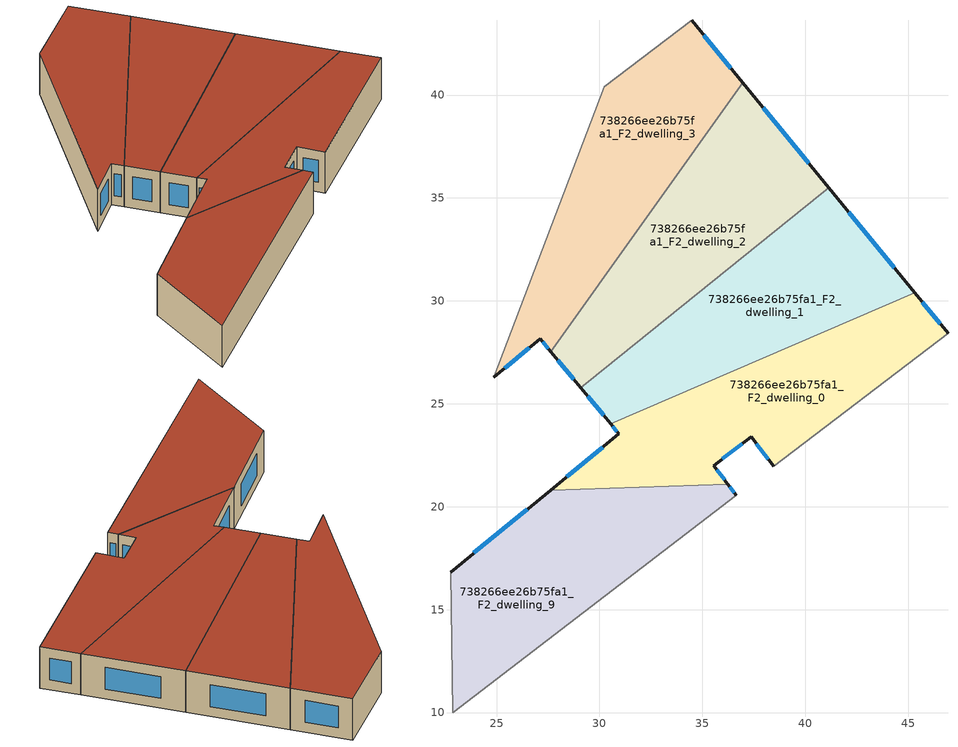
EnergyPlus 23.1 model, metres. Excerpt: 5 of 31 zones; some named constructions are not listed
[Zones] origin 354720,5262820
738266ee26b75fa1_F2_dwelling_0
 floor to 738266ee26b75fa1_F1_dwelling_0 (EU_floor_Construction): 45.31,30.4 46.93,28.42 38.47,21.96 37.37,23.4 35.54,22 36.24,21.09 27.62,20.81 30.94,23.54 30.54,24.03 z6
 wall outside (EU_wall_Construction): 36.24,21.09 35.54,22 37.37,23.4 38.47,21.96 / 30.54,24.03 30.94,23.54 27.62,20.81 / 46.93,28.42 45.31,30.4 z6:9
 wall to 738266ee26b75fa1_F2_dwelling_9 (EU_wall_Construction): 27.62,20.81 36.24,21.09 z6:9
 wall to 738266ee26b75fa1_F2_dwelling_1 (EU_wall_Construction): 45.31,30.4 30.54,24.03 z6:9
 wall adiabatic (EU_wall_Construction): 38.47,21.96 46.93,28.42 z6:9
 window (EU_Window_Construction): 36.08,21.31 35.71,21.79 / 30.16,22.9 28.4,21.45 / 30.63,23.91 30.85,23.65 / 46.55,28.89 45.69,29.94 / 37.62,23.06 38.21,22.3 / 35.97,22.33 36.94,23.07 z6.7:8.3
 roof outside (EU_roof_Construction): 46.93,28.42 45.31,30.4 30.54,24.03 30.94,23.54 27.62,20.81 36.24,21.09 35.54,22 37.37,23.4 38.47,21.96 z9
738266ee26b75fa1_F2_dwelling_1
 floor to 738266ee26b75fa1_F1_dwelling_1 (EU_floor_Construction): 41.14,35.5 45.31,30.4 30.54,24.03 29.08,25.79 z6
 wall outside (EU_wall_Construction): 29.08,25.79 30.54,24.03 / 45.31,30.4 41.14,35.5 z6:9
 wall to 738266ee26b75fa1_F2_dwelling_2 (EU_wall_Construction): 41.14,35.5 29.08,25.79 z6:9
 window (EU_Window_Construction): 29.42,25.37 30.2,24.44 / 44.33,31.6 42.12,34.3 z6.7:8.3
 roof outside (EU_roof_Construction): 45.31,30.4 41.14,35.5 29.08,25.79 30.54,24.03 z9
738266ee26b75fa1_F2_dwelling_2
 floor to 738266ee26b75fa1_F1_dwelling_2 (EU_floor_Construction): 36.97,40.59 41.14,35.5 29.08,25.79 27.63,27.54 z6
 wall outside (EU_wall_Construction): 27.63,27.54 29.08,25.79 / 41.14,35.5 36.97,40.59 z6:9
 wall to 738266ee26b75fa1_F2_dwelling_3 (EU_wall_Construction): 36.97,40.59 27.63,27.54 z6:9
 window (EU_Window_Construction): 27.97,27.13 28.74,26.2 / 40.16,36.69 37.95,39.39 z6.7:8.3
 roof outside (EU_roof_Construction): 41.14,35.5 36.97,40.59 27.63,27.54 29.08,25.79 z9
738266ee26b75fa1_F2_dwelling_3
 floor to 738266ee26b75fa1_F1_dwelling_3 (EU_floor_Construction): 34.48,43.63 36.97,40.59 27.63,27.54 27.12,28.16 24.85,26.29 30.23,40.39 z6
 wall outside (EU_wall_Construction): 24.85,26.29 27.12,28.16 27.63,27.54 / 36.97,40.59 34.48,43.63 z6:9
 wall to 738266ee26b75fa1_F2_dwelling_4 (EU_wall_Construction): 30.23,40.39 24.85,26.29 z6:9
 wall adiabatic (EU_wall_Construction): 34.48,43.63 30.23,40.39 z6:9
 window (EU_Window_Construction): 27.24,28.01 27.51,27.68 / 25.39,26.73 26.59,27.72 / 36.38,41.3 35.06,42.92 z6.7:8.3
 roof outside (EU_roof_Construction): 27.63,27.54 36.97,40.59 34.48,43.63 30.23,40.39 24.85,26.29 27.12,28.16 z9
738266ee26b75fa1_F2_dwelling_9
 floor to 738266ee26b75fa1_F1_dwelling_9 (EU_floor_Construction): 36.24,21.09 36.66,20.56 22.87,9.99 22.76,16.81 27.62,20.81 z6
 wall outside (EU_wall_Construction): 27.62,20.81 22.76,16.81 / 36.66,20.56 36.24,21.09 z6:9
 wall to 738266ee26b75fa1_F2_dwelling_8 (EU_wall_Construction): 22.76,16.81 22.87,9.99 z6:9
 wall adiabatic (EU_wall_Construction): 22.87,9.99 36.66,20.56 z6:9
 window (EU_Window_Construction): 26.48,19.87 23.9,17.75 / 36.56,20.68 36.34,20.97 z6.7:8.3
 roof outside (EU_roof_Construction): 36.66,20.56 36.24,21.09 27.62,20.81 22.76,16.81 22.87,9.99 z9
[HVACTEMPLATE:THERMOSTAT] Constant Heating Setpoint=20; Constant Cooling Setpoint=50
EU_HeatOnly_738266ee26b75fa1_F0_dwelling_0; EU_HeatOnly_738266ee26b75fa1_F0_dwelling_1; EU_HeatOnly_738266ee26b75fa1_F0_dwelling_2; EU_HeatOnly_738266ee26b75fa1_F0_dwelling_3; EU_HeatOnly_738266ee26b75fa1_F0_dwelling_4; EU_HeatOnly_738266ee26b75fa1_F0_dwelling_5; EU_HeatOnly_738266ee26b75fa1_F0_dwelling_6; EU_HeatOnly_738266ee26b75fa1_F0_dwelling_7; EU_HeatOnly_738266ee26b75fa1_F0_dwelling_8; EU_HeatOnly_738266ee26b75fa1_F0_dwelling_9; EU_HeatOnly_738266ee26b75fa1_F0_dwelling_10; EU_HeatOnly_738266ee26b75fa1_F1_dwelling_0; EU_HeatOnly_738266ee26b75fa1_F1_dwelling_1; EU_HeatOnly_738266ee26b75fa1_F1_dwelling_2; EU_HeatOnly_738266ee26b75fa1_F1_dwelling_3; EU_HeatOnly_738266ee26b75fa1_F1_dwelling_4; EU_HeatOnly_738266ee26b75fa1_F1_dwelling_5; EU_HeatOnly_738266ee26b75fa1_F1_dwelling_6; EU_HeatOnly_738266ee26b75fa1_F1_dwelling_7; EU_HeatOnly_738266ee26b75fa1_F1_dwelling_8; EU_HeatOnly_738266ee26b75fa1_F1_dwelling_9; EU_HeatOnly_738266ee26b75fa1_F2_dwelling_0; EU_HeatOnly_738266ee26b75fa1_F2_dwelling_1; EU_HeatOnly_738266ee26b75fa1_F2_dwelling_2; EU_HeatOnly_738266ee26b75fa1_F2_dwelling_3; EU_HeatOnly_738266ee26b75fa1_F2_dwelling_4; EU_HeatOnly_738266ee26b75fa1_F2_dwelling_5; EU_HeatOnly_738266ee26b75fa1_F2_dwelling_6; EU_HeatOnly_738266ee26b75fa1_F2_dwelling_7; EU_HeatOnly_738266ee26b75fa1_F2_dwelling_8; EU_HeatOnly_738266ee26b75fa1_F2_dwelling_9
[SCHEDULE:CONSTANT]
Name | Hourly Value
EU_AlwaysOn | 1
EU_CoolingOff | 0
[SCHEDULE:FILE] Column Number=1; Rows to Skip at Top=0; Number of Hours of Data=8760; Column Separator=Comma; Interpolate to Timestep=No; Minutes per Item=60; Adjust Schedule for Daylight Savings=Yes
Name | File
EU_Step8_GainSchedule_738266ee26b75fa1_F2_dwelling_0_f000 | ../../schedules/738266ee26b75fa1/738266ee26b75fa1_F2_dwelling_0_f000_gain.csv
EU_Step8_GainSchedule_738266ee26b75fa1_F2_dwelling_1_f000 | ../../schedules/738266ee26b75fa1/738266ee26b75fa1_F2_dwelling_1_f000_gain.csv
EU_Step8_GainSchedule_738266ee26b75fa1_F2_dwelling_2_f000 | ../../schedules/738266ee26b75fa1/738266ee26b75fa1_F2_dwelling_2_f000_gain.csv
EU_Step8_GainSchedule_738266ee26b75fa1_F2_dwelling_3_f000 | ../../schedules/738266ee26b75fa1/738266ee26b75fa1_F2_dwelling_3_f000_gain.csv
EU_Step8_GainSchedule_738266ee26b75fa1_F2_dwelling_4_f000 | ../../schedules/738266ee26b75fa1/738266ee26b75fa1_F2_dwelling_4_f000_gain.csv
EU_Step8_GainSchedule_738266ee26b75fa1_F2_dwelling_5_f000 | ../../schedules/738266ee26b75fa1/738266ee26b75fa1_F2_dwelling_5_f000_gain.csv
EU_Step8_GainSchedule_738266ee26b75fa1_F2_dwelling_6_f000 | ../../schedules/738266ee26b75fa1/738266ee26b75fa1_F2_dwelling_6_f000_gain.csv
EU_Step8_GainSchedule_738266ee26b75fa1_F2_dwelling_7_f000 | ../../schedules/738266ee26b75fa1/738266ee26b75fa1_F2_dwelling_7_f000_gain.csv
EU_Step8_GainSchedule_738266ee26b75fa1_F2_dwelling_8_f000 | ../../schedules/738266ee26b75fa1/738266ee26b75fa1_F2_dwelling_8_f000_gain.csv
EU_Step8_GainSchedule_738266ee26b75fa1_F2_dwelling_9_f000 | ../../schedules/738266ee26b75fa1/738266ee26b75fa1_F2_dwelling_9_f000_gain.csv
